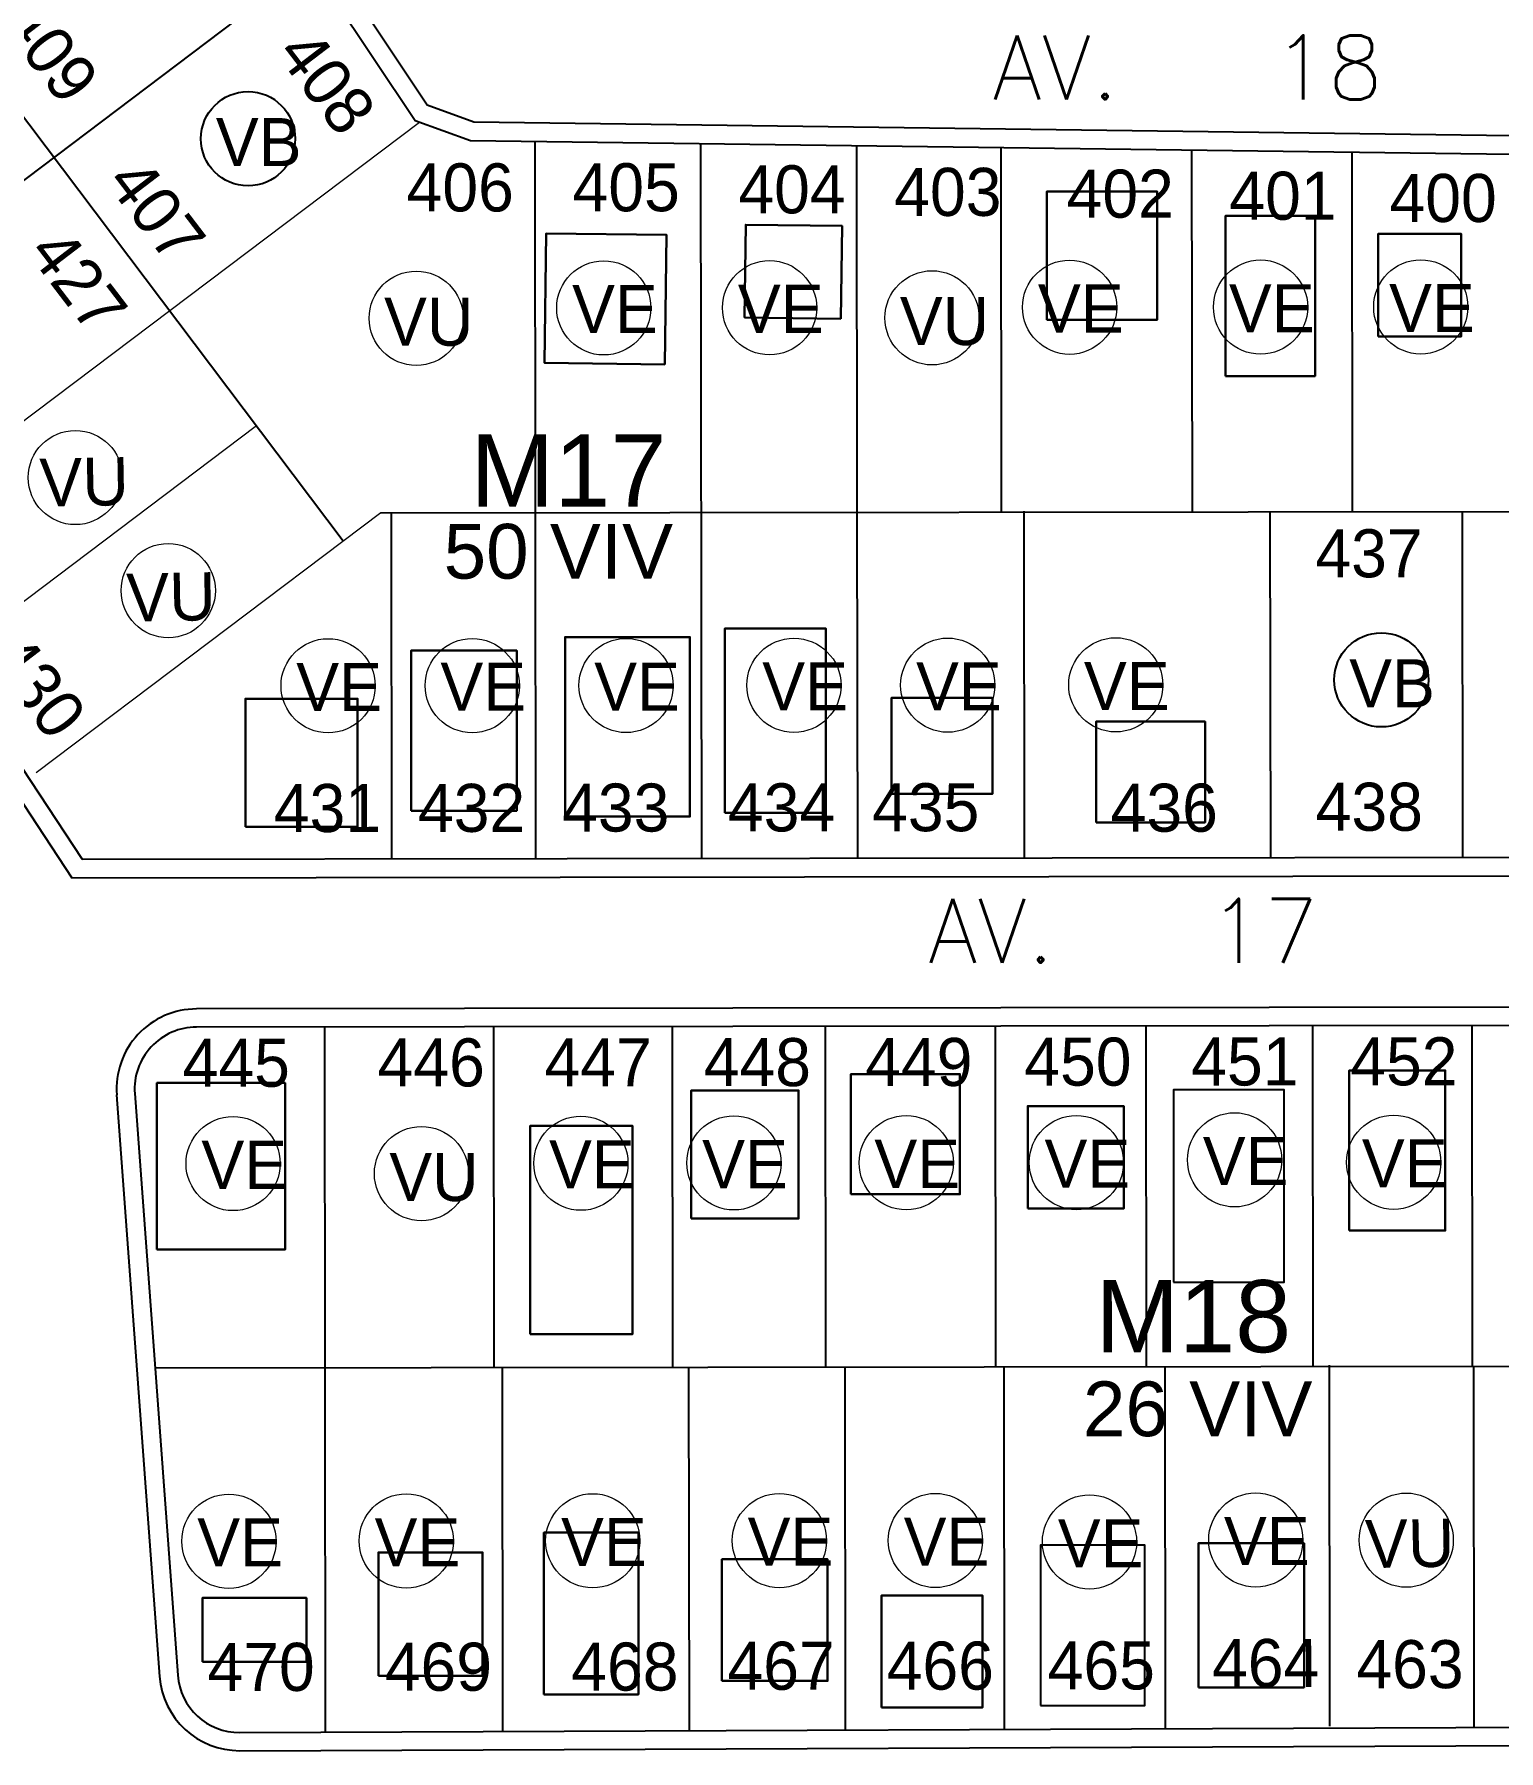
# Model space of a CAD drawing. Extents: x 472704 to 474638, y 1059265 to 1060325.
# Drawn here: x 473275.1 to 473366.5, y 1059509.5 to 1059616.6 of the extents above; entities that cross this region are included whole.
import ezdxf

# ---------------------------------------------------------------- set-up
doc = ezdxf.new("R2010")
doc.units = 0
doc.header["$LTSCALE"] = 0.4
doc.header["$MEASUREMENT"] = 0
for name, color, linetype in [('BIFAMILIARES', 6, 'CONTINUOUS'), ('CASASDURAS', 1, 'CONTINUOUS'), ('Dura', 1, 'CONTINUOUS'), ('MANZANAS', 5, 'CONTINUOUS'), ('NumeroPropu', 6, 'CONTINUOUS'), ('PARCELASPEOPUESTAS', 3, 'CONTINUOUS'), ('TipoVivienda', 7, 'CONTINUOUS'), ('UNIFAMILIAR', 5, 'CONTINUOUS'), ('VIAPROPUESTA', 7, 'CONTINUOUS')]:
    doc.layers.add(name, color=color, linetype=linetype)
doc.layers.add('CALLES', color=140, linetype='CONTINUOUS', lineweight=40)
doc.layers.add('CASA', color=31, linetype='CONTINUOUS', lineweight=30)
doc.styles.add('ARIAL', font='arial.ttf')
doc.styles.add('Numeros Parcelas', font='', dxfattribs={"height": 3})
doc.styles.get("Standard").update_dxf_attribs({"font": 'romans.shx'})
doc.styles.add('TipoVivienda', font='', dxfattribs={"height": 3})
doc.styles.get('Numeros Parcelas').set_extended_font_data('AvantGarde Bk BT')
doc.styles.get('TipoVivienda').set_extended_font_data('AvantGarde Bk BT')

msp = doc.modelspace()

# ---------------------------------------------------------------- linework, layer by layer
at = {"layer": 'BIFAMILIARES', "linetype": 'Continuous'}
for centre in [(473288.42, 1059610.1), (473359.17, 1059576.32)]:
    msp.add_circle(centre, 2.94, dxfattribs=at)
at = {"layer": 'CASA'}
for points in [[(473338.28, 1059598.8), (473345.18, 1059598.8), (473345.18, 1059606.8), (473338.28, 1059606.8)], [(473349.43, 1059595.28), (473355.03, 1059595.28), (473355.03, 1059605.28), (473349.43, 1059605.28)], [(473358.96, 1059597.76), (473364.16, 1059597.76), (473364.16, 1059604.16), (473358.96, 1059604.16)], [(473308.21, 1059567.79), (473316.01, 1059567.79), (473316.01, 1059578.99), (473308.21, 1059578.99)], [(473318.19, 1059568.03), (473324.49, 1059568.03), (473324.49, 1059579.53), (473318.19, 1059579.53)], [(473298.6, 1059568.15), (473305.2, 1059568.15), (473305.2, 1059578.15), (473298.6, 1059578.15)], [(473288.26, 1059567.14), (473295.26, 1059567.14), (473295.26, 1059575.14), (473288.26, 1059575.14)], [(473328.59, 1059569.2), (473334.89, 1059569.2), (473334.89, 1059575.2), (473328.59, 1059575.2)], [(473341.36, 1059567.42), (473348.16, 1059567.42), (473348.16, 1059573.72), (473341.36, 1059573.72)], [(473282.73, 1059540.76), (473290.73, 1059540.76), (473290.73, 1059551.16), (473282.73, 1059551.16)], [(473326.06, 1059544.21), (473332.86, 1059544.21), (473332.86, 1059551.71), (473326.06, 1059551.71)], [(473357.16, 1059541.94), (473363.16, 1059541.94), (473363.16, 1059551.94), (473357.16, 1059551.94)], [(473316.09, 1059542.69), (473322.79, 1059542.69), (473322.79, 1059550.69), (473316.09, 1059550.69)], [(473337.09, 1059543.32), (473343.09, 1059543.32), (473343.09, 1059549.72), (473337.09, 1059549.72)], [(473306.03, 1059535.48), (473312.43, 1059535.48), (473312.43, 1059548.48), (473306.03, 1059548.48)], [(473306.89, 1059512.99), (473312.79, 1059512.99), (473312.79, 1059523.09), (473306.89, 1059523.09)], [(473347.75, 1059513.43), (473354.35, 1059513.43), (473354.35, 1059522.43), (473347.75, 1059522.43)], [(473296.56, 1059514.16), (473303.06, 1059514.16), (473303.06, 1059521.86), (473296.56, 1059521.86)], [(473318, 1059513.83), (473324.6, 1059513.83), (473324.6, 1059521.43), (473318, 1059521.43)], [(473285.57, 1059515.02), (473292.07, 1059515.02), (473292.07, 1059519.02), (473285.57, 1059519.02)], [(473327.97, 1059512.17), (473334.27, 1059512.17), (473334.27, 1059519.17), (473327.97, 1059519.17)]]:
    msp.add_lwpolyline(points, close=True, dxfattribs=at)
for points in [[(473325.42, 1059598.86), (473325.5, 1059604.66), (473319.49, 1059604.73), (473319.42, 1059598.94), (473325.42, 1059598.86)], [(473314.44, 1059596), (473314.54, 1059604.1), (473307.04, 1059604.19), (473306.93, 1059596.1), (473314.44, 1059596)]]:
    msp.add_lwpolyline(points, dxfattribs=at)
at = {"layer": 'CASASDURAS'}
for points in [[(473346.2, 1059538.73), (473353.1, 1059538.73), (473353.1, 1059550.73), (473346.2, 1059550.73)], [(473337.9, 1059512.31), (473344.4, 1059512.31), (473344.4, 1059522.31), (473337.9, 1059522.31)]]:
    msp.add_lwpolyline(points, close=True, dxfattribs=at)
at = {"layer": 'Dura', "linetype": 'Continuous', "lineweight": 20}
for centre in [(473350.01, 1059546.36), (473340.95, 1059522.51)]:
    msp.add_circle(centre, 2.94, dxfattribs=at)
at = {"layer": 'PARCELASPEOPUESTAS', "linetype": 'Continuous'}
for p, q in [((473225.13, 1059676.75), (473294.37, 1059584.99)), ((473298.85, 1059611.22), (473280.44, 1059638.81)), ((473292.31, 1059621.02), (473258.09, 1059595.19)), ((473302.31, 1059609.96), (473298.85, 1059611.22)), ((473414.08, 1059608.51), (473302.31, 1059609.96)), ((473306.32, 1059609.91), (473306.35, 1059586.76)), ((473316.67, 1059609.77), (473316.72, 1059565.18)), ((473326.4, 1059609.62), (473326.43, 1059586.79)), ((473335.41, 1059609.5), (473335.43, 1059586.8)), ((473347.32, 1059609.38), (473347.35, 1059586.81)), ((473357.32, 1059609.25), (473357.35, 1059586.82)), ((473259.95, 1059592.64), (473278.06, 1059565.13)), ((473296.71, 1059586.75), (473417.64, 1059586.89)), ((473297.35, 1059586.75), (473297.37, 1059565.15)), ((473306.35, 1059586.76), (473306.37, 1059565.17)), ((473326.43, 1059586.79), (473326.46, 1059565.19)), ((473336.86, 1059586.85), (473336.88, 1059565.25)), ((473352.21, 1059586.82), (473352.24, 1059565.23)), ((473364.21, 1059586.83), (473364.24, 1059565.24)), ((473278.06, 1059565.13), (473413.59, 1059565.31)), ((473414.21, 1059554.81), (473285.2, 1059554.65)), ((473293.19, 1059554.66), (473293.24, 1059510.63)), ((473303.75, 1059554.68), (473303.77, 1059533.38)), ((473314.89, 1059554.69), (473314.91, 1059533.39)), ((473324.45, 1059554.7), (473324.47, 1059533.4)), ((473335.07, 1059554.71), (473335.09, 1059533.41)), ((473344.46, 1059554.72), (473344.48, 1059533.42)), ((473354.88, 1059554.74), (473354.9, 1059533.44)), ((473364.81, 1059554.75), (473364.84, 1059533.45)), ((473281.35, 1059550.5), (473284.03, 1059514.19)), ((473419.28, 1059533.51), (473282.61, 1059533.35)), ((473304.28, 1059533.38), (473304.3, 1059510.68)), ((473315.92, 1059533.39), (473315.95, 1059510.72)), ((473325.67, 1059533.4), (473325.69, 1059510.76)), ((473335.6, 1059533.41), (473335.63, 1059510.8)), ((473345.66, 1059533.42), (473345.68, 1059510.84)), ((473355.92, 1059533.55), (473355.94, 1059511)), ((473364.92, 1059533.45), (473364.95, 1059510.93)), ((473287.91, 1059510.61), (473416.49, 1059511.13))]:
    msp.add_line(p, q, dxfattribs=at)
at = {"layer": 'PARCELASPEOPUESTAS', "linetype": 'Continuous', "lineweight": 20}
for p, q in [((473299.12, 1059611.12), (473265.32, 1059585.62)), ((473288.95, 1059592.17), (473269.78, 1059577.71)), ((473296.71, 1059586.75), (473275.2, 1059570.52))]:
    msp.add_line(p, q, dxfattribs=at)
at = {"layer": 'PARCELASPEOPUESTAS', "linetype": 'Continuous'}
for centre, start, end in [((473285.21, 1059550.78), 90.067, 184.2268), ((473287.89, 1059514.48), 184.2268, 270.2332)]:
    msp.add_arc(centre, 3.87, start, end, dxfattribs=at)
at = {"layer": 'TipoVivienda', "linetype": 'Continuous', "lineweight": 20}
for centre in [(473310.63, 1059599.54), (473320.98, 1059599.55), (473339.71, 1059599.58), (473351.63, 1059599.59), (473361.63, 1059599.6), (473293.42, 1059575.95), (473302.42, 1059575.96), (473312.02, 1059575.97), (473322.5, 1059575.98), (473332.1, 1059575.99), (473342.59, 1059576.01), (473287.49, 1059546.13), (473309.2, 1059546.15), (473318.75, 1059546.17), (473329.51, 1059546.18), (473340.13, 1059546.19), (473359.94, 1059546.21), (473287.23, 1059522.55), (473298.3, 1059522.57), (473309.94, 1059522.58), (473321.59, 1059522.59), (473331.33, 1059522.6), (473351.33, 1059522.63)]:
    msp.add_circle(centre, 2.94, dxfattribs=at)
at = {"layer": 'UNIFAMILIAR', "linetype": 'Continuous', "lineweight": 20}
for centre in [(473298.92, 1059598.89), (473331.12, 1059598.92), (473277.64, 1059588.95), (473283.44, 1059581.89), (473299.25, 1059545.5), (473360.72, 1059522.62)]:
    msp.add_circle(centre, 2.94, dxfattribs=at)
at = {"layer": 'VIAPROPUESTA', "linetype": 'Continuous'}
for p, q in [((473299.61, 1059612.19), (473281.39, 1059639.49)), ((473302.52, 1059611.13), (473299.61, 1059612.19)), ((473414.1, 1059609.68), (473302.52, 1059611.13)), ((473277.43, 1059563.96), (473413.59, 1059564.14))]:
    msp.add_line(p, q, dxfattribs=at)
at = {"layer": 'VIAPROPUESTA'}
for p, q in [((473258.99, 1059591.97), (473277.43, 1059563.96)), ((473414.21, 1059555.94), (473285.2, 1059555.78)), ((473280.22, 1059550.42), (473282.9, 1059514.11)), ((473287.91, 1059509.48), (473416.49, 1059510))]:
    msp.add_line(p, q, dxfattribs=at)
for centre, start, end in [((473285.21, 1059550.78), 90.067, 184.2268), ((473287.89, 1059514.48), 184.2268, 270.2332)]:
    msp.add_arc(centre, 5, start, end, dxfattribs=at)

# ---------------------------------------------------------------- texts
at = {"layer": 'CALLES', "linetype": 'Continuous'}
for s, p in [('AV.   18', (473334.89, 1059612.55)), ('AV.   17', (473330.87, 1059558.66))]:
    msp.add_text(s, height=4, dxfattribs=at).set_placement(p)
at = {"layer": 'MANZANAS', "linetype": 'Continuous', "style": 'ARIAL'}
for s, height, p in [('M17', 4.5, (473302.31, 1059587.14)), ('50 VIV', 3.416, (473300.63, 1059582.64)), ('M18', 4.5, (473341.31, 1059534.35)), ('26 VIV', 3.416, (473340.54, 1059529.11))]:
    msp.add_text(s, height=height, dxfattribs=at).set_placement(p)
at = {"layer": 'NumeroPropu', "linetype": 'Continuous', "lineweight": 20, "style": 'Numeros Parcelas'}
for s, rotation, p in [('409', 307.3603, (473272.82, 1059617.37)), ('408', 307.3603, (473290.12, 1059615.4)), ('407', 307.3603, (473279.49, 1059607.37)), ('406', 0.0106, (473298.32, 1059605.56)), ('405', 0.0106, (473308.68, 1059605.57)), ('404', 0.0106, (473319.03, 1059605.44)), ('403', 0.0106, (473328.76, 1059605.28)), ('402', 0.0106, (473339.52, 1059605.17)), ('401', 0.0106, (473349.68, 1059605.04)), ('400', 0.0106, (473359.68, 1059604.9)), ('427', 307.3603, (473274.61, 1059602.98)), ('437', 0.0106, (473355.05, 1059582.72)), ('430', 307.3603, (473272.05, 1059577.7)), ('431', 0.0106, (473290.03, 1059566.82)), ('432', 0.0106, (473299.03, 1059566.83)), ('433', 0.0106, (473308.03, 1059566.85)), ('434', 0.0106, (473318.38, 1059566.86)), ('435', 0.0106, (473327.38, 1059566.87)), ('436', 0.0106, (473342.27, 1059566.84)), ('438', 0.0106, (473355.07, 1059566.9)), ('445', 0.0106, (473284.34, 1059550.92)), ('446', 0.0106, (473296.51, 1059550.94)), ('447', 0.0106, (473306.93, 1059550.95)), ('448', 0.0106, (473316.87, 1059550.96)), ('449', 0.0106, (473326.95, 1059550.97)), ('450', 0.0106, (473336.88, 1059550.99)), ('451', 0.0106, (473347.3, 1059551)), ('452', 0.0106, (473357.23, 1059551.01)), ('470', 0.0106, (473285.89, 1059513.21)), ('469', 0.0106, (473296.96, 1059513.22)), ('468', 0.0106, (473308.6, 1059513.23)), ('467', 0.0106, (473318.35, 1059513.28)), ('466', 0.0106, (473328.29, 1059513.29)), ('465', 0.0106, (473338.34, 1059513.3)), ('464', 0.0106, (473348.6, 1059513.45)), ('463', 0.0106, (473357.61, 1059513.38))]:
    msp.add_text(s, height=3, rotation=rotation, dxfattribs=at).set_placement(p)
at = {"layer": 'TipoVivienda', "linetype": 'Continuous', "lineweight": 20, "style": 'TipoVivienda'}
for s, p in [('VB', (473286.41, 1059608.39)), ('VU', (473296.91, 1059597.18)), ('VE', (473308.65, 1059597.97)), ('VE', (473319, 1059597.98)), ('VU', (473329.11, 1059597.22)), ('VE', (473337.73, 1059598)), ('VE', (473349.65, 1059598.02)), ('VE', (473359.65, 1059598.03)), ('VE', (473291.43, 1059574.37)), ('VE', (473300.43, 1059574.39)), ('VE', (473310.03, 1059574.4)), ('VE', (473320.52, 1059574.41)), ('VE', (473330.12, 1059574.42)), ('VE', (473340.6, 1059574.43)), ('VB', (473357.16, 1059574.61)), ('VE', (473348.02, 1059544.79)), ('VE', (473285.51, 1059544.55)), ('VU', (473297.24, 1059543.79)), ('VE', (473307.21, 1059544.58)), ('VE', (473316.77, 1059544.59)), ('VE', (473327.52, 1059544.61)), ('VE', (473338.14, 1059544.62)), ('VE', (473357.95, 1059544.64)), ('VE', (473285.25, 1059520.98)), ('VE', (473296.32, 1059520.99)), ('VE', (473307.96, 1059521.01)), ('VE', (473319.61, 1059521.02)), ('VE', (473329.35, 1059521.03)), ('VE', (473338.97, 1059520.93)), ('VE', (473349.34, 1059521.06))]:
    msp.add_text(s, height=3, dxfattribs=at).set_placement(p)
for p in [(473275.43, 1059587.13), (473280.85, 1059579.95), (473358.18, 1059520.87)]:
    msp.add_text('VU', height=3, rotation=1.0479, dxfattribs=at).set_placement(p)

doc.saveas('drawing.dxf')
